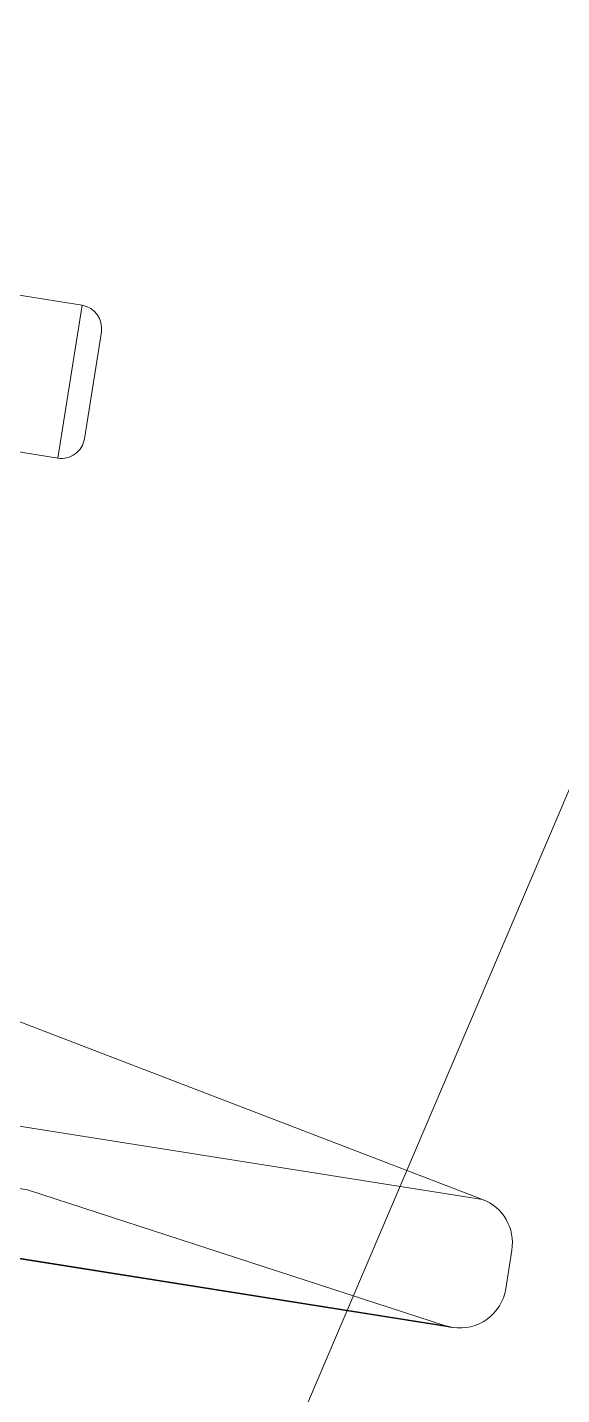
# Model space of a CAD drawing. Header units: millimetres. Extents: x 89051 to 218395, y -330386 to -125649.
# Drawn here: x 92916.9 to 92951.4, y -126628.6 to -126540.3 of the extents above; entities that cross this region are included whole.
import ezdxf

# ---------------------------------------------------------------- set-up
doc = ezdxf.new("R2010")
doc.units = ezdxf.units.MM
doc.header["$LTSCALE"] = 13
doc.linetypes.add('CENTER', pattern=[50.8, 31.75, -6.35, 6.35, -6.35])
doc.linetypes.add('HIDDEN', pattern=[9.525, 6.35, -3.175])
doc.layers.get('0').update_dxf_attribs({"color": 1, "linetype": 'CENTER'})
doc.layers.add('标注、文本', color=3, linetype='Continuous', lineweight=25)
doc.layers.add('铁心', color=3, linetype='Continuous', lineweight=0)

# ---------------------------------------------------------------- blocks, each defined once
blk = doc.blocks.new('125506')
at = {"color": 7, "linetype": 'Continuous', "lineweight": 15}
for p, q in [((72041.998, -123508.695), (72044.712, -123508.266)), ((72041.167, -123509.84), (72041.897, -123514.449)), ((72045.755, -123514.85), (72043.041, -123515.28)), ((72024.743, -123547.214), (72046.022, -123539.046)), ((72101.102, -123540.839), (72026.038, -123552.728)), ((72023.749, -123551.065), (72023.485, -123549.394))]:
    blk.add_line(p, q, dxfattribs=at)
at = {"color": 8, "linetype": 'Continuous', "lineweight": 15}
for p, q in [((72043.041, -123515.28), (72041.998, -123508.695)), ((72100.629, -123535.195), (72024.743, -123547.214))]:
    blk.add_line(p, q, dxfattribs=at)
at = {"color": 7, "linetype": 'HIDDEN', "lineweight": 0}
for p, q in [((72026.343, -123552.655), (72100.789, -123540.864)), ((72044.356, -123546.802), (72081.848, -123540.864)), ((72026.343, -123552.655), (72044.356, -123546.802))]:
    blk.add_line(p, q, dxfattribs=at)
at = {"color": 7, "linetype": 'Continuous', "lineweight": 15}
for centre, radius, start, end in [((72042.155, -123509.683), 1, 99, 189), ((72042.885, -123514.292), 1, 189, 279), ((72025.46, -123549.081), 2, 111, 189), ((72025.725, -123550.753), 2, 189, 279)]:
    blk.add_arc(centre, radius, start, end, dxfattribs=at)
at = {"color": 7, "linetype": 'HIDDEN', "lineweight": 0}
blk.add_arc((72025.725, -123550.753), 2, 279, 288, dxfattribs=at)

msp = doc.modelspace()

# ---------------------------------------------------------------- linework, layer by layer
at = {"layer": '铁心'}
msp.add_lwpolyline([(92703.931, -127171.033), (93087.514, -126271.309), (93087.514, -126271.309)], dxfattribs=at)

# ---------------------------------------------------------------- block references
at = {"layer": '标注、文本', "xscale": -1.5, "yscale": 1.5, "zscale": 1.5}
msp.add_blockref('125506', (200983.387, 58704.808), dxfattribs=at)

doc.saveas('drawing.dxf')
